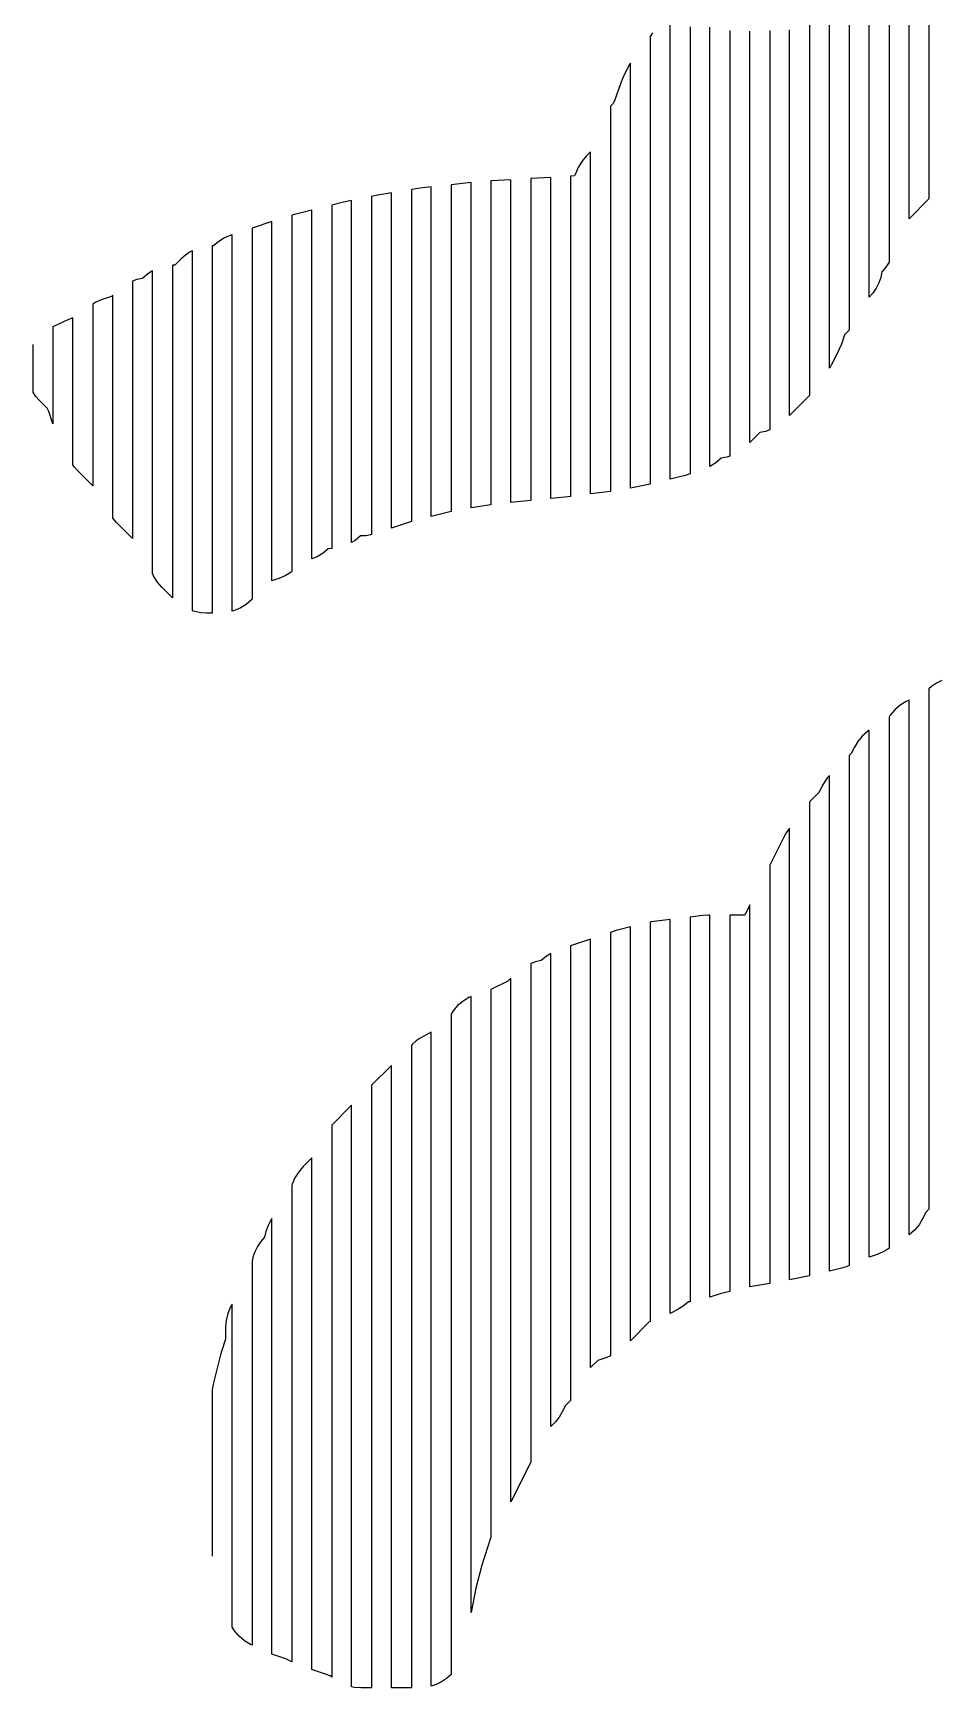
# Model space of a CAD drawing. Extents: x -6 to 1890, y -8 to 898.
# Drawn here: x -6.4 to 175.6, y 31 to 363.3 of the extents above; entities that cross this region are included whole.
import ezdxf

# ---------------------------------------------------------------- set-up
doc = ezdxf.new("R2010")
doc.units = 0
doc.layers.add('PECAS_2D', color=3, linetype='Continuous')

msp = doc.modelspace()

# ---------------------------------------------------------------- linework, layer by layer
at = {"layer": 'PECAS_2D'}
for points in [[(173.578, 385.288), (173.578, 345.458), (173.578, 344.174), (173.578, 342.889), (173.578, 341.604), (173.578, 340.319), (173.578, 339.034), (173.578, 337.75), (173.578, 330.041), (169.578, 326.041), (169.578, 332.561), (169.578, 333.865), (169.578, 335.169), (169.578, 336.473), (169.578, 337.777), (169.578, 339.081), (169.578, 340.386), (169.578, 341.69), (169.578, 382.116)], [(165.578, 378.553), (165.578, 335.556), (165.578, 334.253), (165.578, 332.95), (165.578, 331.647), (165.578, 330.344), (165.578, 329.041), (165.578, 327.738), (165.578, 317.314), (164.9, 316.297), (164.122, 315.414), (163.886, 314.275), (163.501, 313.162), (162.973, 312.104), (162.315, 311.127), (161.578, 310.289), (161.578, 320.617), (161.578, 321.908), (161.578, 323.199), (161.578, 324.49), (161.578, 325.781), (161.578, 327.072), (161.578, 328.363), (161.578, 329.654), (161.578, 330.945), (161.578, 376.129)], [(157.578, 373.84), (157.578, 323.183), (157.578, 321.884), (157.578, 320.585), (157.578, 319.286), (157.578, 317.988), (157.578, 316.689), (157.578, 315.39), (157.578, 314.091), (157.578, 312.792), (157.578, 303.7), (156.602, 302.724), (155.989, 300.884), (155.495, 299.692), (154.203, 297.107), (153.578, 296.051), (153.578, 306.435), (153.578, 307.733), (153.578, 309.031), (153.578, 310.329), (153.578, 311.627), (153.578, 312.925), (153.578, 314.223), (153.578, 315.521), (153.578, 370.037)], [(125.578, 364.58), (125.578, 363.28), (125.578, 361.979), (125.578, 360.679), (125.578, 359.378), (125.578, 358.078), (125.578, 356.777), (125.578, 355.477), (125.578, 354.176), (125.578, 352.876), (125.578, 351.575), (125.578, 350.275), (125.578, 348.974), (125.578, 347.674), (125.578, 346.373), (125.578, 345.073), (125.578, 343.772), (125.578, 342.472), (125.578, 341.171), (125.578, 339.871), (125.578, 338.57), (125.578, 337.27), (125.578, 335.969), (125.578, 286.55), (125.578, 285.25), (125.578, 283.949), (125.578, 282.649), (125.578, 281.348), (125.578, 280.048), (125.578, 278.747), (125.578, 274.846), (124.382, 274.447), (123.711, 274.252), (121.578, 273.719), (121.578, 277.61), (121.578, 278.907), (121.578, 280.205), (121.578, 281.502), (121.578, 282.799), (121.578, 284.096), (121.578, 325.607), (121.578, 328.201), (121.578, 329.498), (121.578, 330.796), (121.578, 332.093), (121.578, 333.39), (121.578, 334.687), (121.578, 337.282), (121.578, 338.579), (121.578, 339.876), (121.578, 341.173), (121.578, 342.47), (121.578, 343.768), (121.578, 345.065), (121.578, 346.362), (121.578, 347.659), (121.578, 348.956), (121.578, 350.254), (121.578, 351.551), (121.578, 352.848), (121.578, 354.145), (121.578, 355.442), (121.578, 356.74), (121.578, 358.037), (121.578, 359.334), (121.578, 360.631), (121.578, 367.117)], [(149.578, 365.927), (149.578, 308.729), (149.578, 307.429), (149.578, 306.129), (149.578, 304.829), (149.578, 303.529), (149.578, 302.229), (149.578, 300.929), (149.578, 299.629), (149.578, 290.529), (145.578, 286.529), (145.578, 292.985), (145.578, 294.277), (145.578, 295.568), (145.578, 296.859), (145.578, 298.15), (145.578, 299.441), (145.578, 300.733), (145.578, 302.024), (145.578, 362.712), (145.578, 364.003)], [(118.035, 363.421), (117.578, 362.682), (117.578, 354.862), (117.578, 353.559), (117.578, 352.256), (117.578, 350.952), (117.578, 349.649), (117.578, 348.346), (117.578, 347.043), (117.578, 345.739), (117.578, 344.436), (117.578, 343.133), (117.578, 341.83), (117.578, 340.526), (117.578, 339.223), (117.578, 337.92), (117.578, 336.617), (117.578, 335.313), (117.578, 334.01), (117.578, 332.707), (117.578, 331.403), (117.578, 330.1), (117.578, 328.797), (117.578, 327.494), (117.578, 326.19), (117.578, 324.887), (117.578, 323.584), (117.578, 322.281), (117.578, 320.977), (117.578, 319.674), (117.578, 318.371), (117.578, 283.182), (117.578, 281.879), (117.578, 280.576), (117.578, 279.273), (117.578, 277.969), (117.578, 276.666), (117.578, 272.756), (113.578, 271.956), (113.578, 275.836), (113.578, 277.129), (113.578, 278.423), (113.578, 279.716), (113.578, 281.009), (113.578, 282.303), (113.578, 312.049), (113.578, 313.342), (113.578, 314.635), (113.578, 315.928), (113.578, 317.222), (113.578, 318.515), (113.578, 319.808), (113.578, 321.102), (113.578, 323.688), (113.578, 326.275), (113.578, 328.861), (113.578, 330.155), (113.578, 331.448), (113.578, 332.741), (113.578, 334.035), (113.578, 335.328), (113.578, 336.621), (113.578, 337.915), (113.578, 339.208), (113.578, 340.501), (113.578, 341.794), (113.578, 343.088), (113.578, 344.381), (113.578, 345.674), (113.578, 346.968), (113.578, 357.314), (113.365, 356.951), (112.072, 354.366), (111.578, 353.174), (110.49, 349.909), (110.147, 349.223), (109.578, 348.654), (109.578, 338.339), (109.578, 337.049), (109.578, 335.76), (109.578, 334.47), (109.578, 333.181), (109.578, 331.891), (109.578, 330.602), (109.578, 329.312), (109.578, 326.734), (109.578, 325.444), (109.578, 324.155), (109.578, 321.576), (109.578, 320.286), (109.578, 317.708), (109.578, 316.418), (109.578, 315.129), (109.578, 313.839), (109.578, 312.55), (109.578, 311.26), (109.578, 281.603), (109.578, 280.314), (109.578, 279.024), (109.578, 277.735), (109.578, 276.445), (109.578, 275.156), (109.578, 271.288), (105.578, 270.788), (105.578, 274.676), (105.578, 275.972), (105.578, 277.268), (105.578, 278.565), (105.578, 279.861), (105.578, 281.157), (105.578, 310.968), (105.578, 312.264), (105.578, 313.561), (105.578, 314.857), (105.578, 316.153), (105.578, 317.449), (105.578, 320.041), (105.578, 325.226), (105.578, 327.818), (105.578, 329.114), (105.578, 339.484), (104.728, 338.634), (103.816, 337.569), (103.075, 336.369), (102.53, 335.077), (102.384, 334.64), (101.578, 334.592), (101.578, 328.162), (101.578, 325.59), (101.578, 324.304), (101.578, 323.018), (101.578, 321.731), (101.578, 320.445), (101.578, 319.159), (101.578, 317.873), (101.578, 316.587), (101.578, 315.301), (101.578, 314.015), (101.578, 312.729), (101.578, 311.443), (101.578, 281.863), (101.578, 280.576), (101.578, 279.29), (101.578, 278.004), (101.578, 276.718), (101.578, 275.432), (101.578, 270.288), (100.435, 270.148), (97.578, 269.862), (97.578, 273.732), (97.578, 275.021), (97.578, 276.311), (97.578, 277.601), (97.578, 278.891), (97.578, 280.181), (97.578, 311.139), (97.578, 312.429), (97.578, 313.719), (97.578, 315.009), (97.578, 316.298), (97.578, 317.588), (97.578, 318.878), (97.578, 320.168), (97.578, 321.458), (97.578, 322.748), (97.578, 324.038), (97.578, 325.328), (97.578, 326.618), (97.578, 327.908), (97.578, 334.357), (93.578, 334.122), (93.578, 327.656), (93.578, 326.363), (93.578, 325.069), (93.578, 323.776), (93.578, 322.483), (93.578, 321.19), (93.578, 319.897), (93.578, 318.603), (93.578, 317.31), (93.578, 316.017), (93.578, 314.724), (93.578, 313.431), (93.578, 312.137), (93.578, 310.844), (93.578, 279.807), (93.578, 278.514), (93.578, 277.221), (93.578, 275.928), (93.578, 274.635), (93.578, 273.341), (93.578, 269.462), (89.578, 269.062), (89.578, 274.248), (89.578, 275.544), (89.578, 276.841), (89.578, 278.137), (89.578, 279.434), (89.578, 310.55), (89.578, 311.846), (89.578, 313.143), (89.578, 314.439), (89.578, 315.736), (89.578, 317.032), (89.578, 318.329), (89.578, 319.625), (89.578, 320.922), (89.578, 322.218), (89.578, 323.515), (89.578, 324.811), (89.578, 326.108), (89.578, 327.404), (89.578, 333.887), (85.578, 333.651), (85.578, 328.445), (85.578, 327.143), (85.578, 325.842), (85.578, 324.54), (85.578, 323.238), (85.578, 321.937), (85.578, 320.635), (85.578, 319.334), (85.578, 318.032), (85.578, 316.73), (85.578, 315.429), (85.578, 314.127), (85.578, 312.826), (85.578, 311.524), (85.578, 310.222), (85.578, 278.984), (85.578, 277.682), (85.578, 276.381), (85.578, 275.079), (85.578, 273.777), (85.578, 272.476), (85.578, 268.571), (81.578, 267.999), (81.578, 273.226), (81.578, 274.532), (81.578, 275.839), (81.578, 277.146), (81.578, 278.452), (81.578, 309.81), (81.578, 311.117), (81.578, 312.423), (81.578, 313.73), (81.578, 315.036), (81.578, 316.343), (81.578, 317.65), (81.578, 318.956), (81.578, 320.263), (81.578, 321.569), (81.578, 322.876), (81.578, 324.183), (81.578, 325.489), (81.578, 326.796), (81.578, 328.102), (81.578, 333.329), (77.578, 332.884), (77.578, 327.736), (77.578, 326.449), (77.578, 325.162), (77.578, 323.875), (77.578, 322.587), (77.578, 321.3), (77.578, 320.013), (77.578, 318.726), (77.578, 317.439), (77.578, 316.152), (77.578, 314.865), (77.578, 313.578), (77.578, 312.291), (77.578, 311.004), (77.578, 309.717), (77.578, 308.43), (77.578, 277.539), (77.578, 276.252), (77.578, 274.965), (77.578, 273.678), (77.578, 272.391), (77.578, 271.104), (77.578, 267.243), (73.578, 266.243), (73.578, 270.137), (73.578, 271.435), (73.578, 272.733), (73.578, 274.031), (73.578, 275.329), (73.578, 276.627), (73.578, 281.819), (73.578, 309.076), (73.578, 310.374), (73.578, 311.672), (73.578, 312.97), (73.578, 314.268), (73.578, 315.566), (73.578, 316.864), (73.578, 318.162), (73.578, 319.46), (73.578, 320.758), (73.578, 322.056), (73.578, 323.354), (73.578, 324.652), (73.578, 325.95), (73.578, 332.44), (71.38, 332.195), (69.578, 331.909), (69.578, 326.78), (69.578, 325.497), (69.578, 324.215), (69.578, 322.933), (69.578, 321.65), (69.578, 320.368), (69.578, 319.086), (69.578, 317.803), (69.578, 316.521), (69.578, 315.239), (69.578, 313.956), (69.578, 312.674), (69.578, 311.392), (69.578, 310.109), (69.578, 308.827), (69.578, 307.545), (69.578, 276.769), (69.578, 275.486), (69.578, 274.204), (69.578, 272.922), (69.578, 271.639), (69.578, 270.357), (69.578, 265.228), (65.578, 263.894), (65.578, 269.075), (65.578, 270.37), (65.578, 271.665), (65.578, 272.96), (65.578, 274.255), (65.578, 276.846), (65.578, 307.929), (65.578, 309.225), (65.578, 310.52), (65.578, 311.815), (65.578, 313.11), (65.578, 314.405), (65.578, 315.7), (65.578, 316.996), (65.578, 318.291), (65.578, 319.586), (65.578, 320.881), (65.578, 322.176), (65.578, 323.471), (65.578, 324.766), (65.578, 326.062), (65.578, 331.242), (62.844, 330.782), (61.578, 330.529), (61.578, 325.304), (61.578, 323.997), (61.578, 322.691), (61.578, 321.385), (61.578, 320.079), (61.578, 318.773), (61.578, 317.466), (61.578, 316.16), (61.578, 314.854), (61.578, 313.548), (61.578, 312.242), (61.578, 310.935), (61.578, 309.629), (61.578, 308.323), (61.578, 307.017), (61.578, 305.71), (61.578, 273.055), (61.578, 271.749), (61.578, 270.443), (61.578, 269.136), (61.578, 267.83), (61.578, 262.605), (61.397, 262.556), (60.432, 262.399), (59.349, 262.347), (58.284, 261.456), (57.578, 261.03), (57.578, 266.215), (57.578, 267.511), (57.578, 268.808), (57.578, 270.104), (57.578, 271.4), (57.578, 272.696), (57.578, 305.101), (57.578, 307.693), (57.578, 308.989), (57.578, 310.286), (57.578, 311.582), (57.578, 312.878), (57.578, 314.174), (57.578, 315.47), (57.578, 316.767), (57.578, 318.063), (57.578, 319.359), (57.578, 320.655), (57.578, 321.951), (57.578, 323.248), (57.578, 324.544), (57.578, 329.729), (55.959, 329.394), (53.578, 328.799), (53.578, 323.592), (53.578, 322.29), (53.578, 320.988), (53.578, 319.687), (53.578, 318.385), (53.578, 317.083), (53.578, 315.781), (53.578, 314.48), (53.578, 313.178), (53.578, 311.876), (53.578, 310.574), (53.578, 309.273), (53.578, 307.971), (53.578, 306.669), (53.578, 305.367), (53.578, 304.066), (53.578, 271.522), (53.578, 270.22), (53.578, 268.918), (53.578, 267.617), (53.578, 266.315), (53.578, 265.013), (53.578, 263.711), (53.578, 259.806), (52.886, 259.762), (51.841, 258.885), (50.669, 258.171), (49.578, 257.714), (49.578, 262.905), (49.578, 264.203), (49.578, 265.501), (49.578, 266.799), (49.578, 268.097), (49.578, 269.394), (49.578, 301.841), (49.578, 303.139), (49.578, 304.437), (49.578, 305.735), (49.578, 307.033), (49.578, 308.331), (49.578, 309.629), (49.578, 310.927), (49.578, 312.224), (49.578, 313.522), (49.578, 314.82), (49.578, 316.118), (49.578, 317.416), (49.578, 318.714), (49.578, 320.012), (49.578, 321.31), (49.578, 322.607), (49.578, 327.799), (45.578, 326.797), (45.578, 321.588), (45.578, 320.286), (45.578, 318.983), (45.578, 317.681), (45.578, 316.379), (45.578, 315.077), (45.578, 313.774), (45.578, 312.472), (45.578, 311.17), (45.578, 309.867), (45.578, 308.565), (45.578, 307.263), (45.578, 305.96), (45.578, 304.658), (45.578, 303.356), (45.578, 302.053), (45.578, 300.751), (45.578, 266.891), (45.578, 265.589), (45.578, 264.287), (45.578, 262.984), (45.578, 261.682), (45.578, 260.38), (45.578, 255.17), (45.439, 255.052), (44.239, 254.31), (42.947, 253.765), (41.578, 253.309), (41.578, 258.465), (41.578, 259.754), (41.578, 261.043), (41.578, 262.332), (41.578, 263.621), (41.578, 266.199), (41.578, 299.711), (41.578, 301), (41.578, 302.289), (41.578, 303.578), (41.578, 304.867), (41.578, 306.156), (41.578, 307.445), (41.578, 308.734), (41.578, 310.023), (41.578, 311.312), (41.578, 312.601), (41.578, 313.89), (41.578, 315.179), (41.578, 316.468), (41.578, 317.757), (41.578, 319.046), (41.578, 320.335), (41.578, 325.491), (37.578, 324.157), (37.578, 319.017), (37.578, 317.732), (37.578, 316.447), (37.578, 315.162), (37.578, 313.877), (37.578, 312.592), (37.578, 311.306), (37.578, 310.021), (37.578, 308.736), (37.578, 307.451), (37.578, 306.166), (37.578, 304.881), (37.578, 303.596), (37.578, 302.311), (37.578, 301.026), (37.578, 299.741), (37.578, 298.456), (37.578, 262.474), (37.578, 261.188), (37.578, 259.903), (37.578, 258.618), (37.578, 257.333), (37.578, 256.048), (37.578, 254.763), (37.578, 249.623), (37.456, 249.501), (36.384, 248.584), (35.161, 247.831), (33.825, 247.278), (33.578, 247.219), (33.578, 252.433), (33.578, 253.737), (33.578, 255.04), (33.578, 256.344), (33.578, 257.647), (33.578, 258.951), (33.578, 295.45), (33.578, 296.753), (33.578, 298.057), (33.578, 299.36), (33.578, 300.664), (33.578, 301.967), (33.578, 303.271), (33.578, 304.574), (33.578, 305.878), (33.578, 307.182), (33.578, 308.485), (33.578, 309.789), (33.578, 311.092), (33.578, 312.396), (33.578, 313.699), (33.578, 315.003), (33.578, 316.306), (33.578, 317.61), (33.578, 322.824), (33.314, 322.736), (32.056, 322.209), (30.884, 321.494), (29.838, 320.618), (29.578, 320.608), (29.578, 315.431), (29.578, 314.137), (29.578, 312.842), (29.578, 311.548), (29.578, 310.254), (29.578, 308.96), (29.578, 307.665), (29.578, 306.371), (29.578, 305.077), (29.578, 303.783), (29.578, 302.488), (29.578, 301.194), (29.578, 299.9), (29.578, 298.606), (29.578, 297.311), (29.578, 296.017), (29.578, 294.723), (29.578, 258.484), (29.578, 255.895), (29.578, 254.601), (29.578, 253.307), (29.578, 252.012), (29.578, 250.718), (29.578, 246.835), (28.436, 246.835), (27.265, 246.911), (26.094, 247.142), (25.578, 247.317), (25.578, 251.189), (25.578, 252.479), (25.578, 253.77), (25.578, 255.061), (25.578, 256.351), (25.578, 257.642), (25.578, 258.933), (25.578, 260.224), (25.578, 261.514), (25.578, 289.909), (25.578, 291.2), (25.578, 292.491), (25.578, 293.781), (25.578, 295.072), (25.578, 296.363), (25.578, 297.653), (25.578, 298.944), (25.578, 300.235), (25.578, 301.525), (25.578, 302.816), (25.578, 304.107), (25.578, 305.397), (25.578, 306.688), (25.578, 307.979), (25.578, 309.269), (25.578, 310.56), (25.578, 311.851), (25.578, 313.141), (25.578, 319.595), (25.167, 319.392), (24.175, 318.727), (23.294, 317.952), (22.081, 316.74), (21.578, 316.709), (21.578, 311.572), (21.578, 310.288), (21.578, 309.003), (21.578, 307.719), (21.578, 306.435), (21.578, 305.15), (21.578, 303.866), (21.578, 302.582), (21.578, 301.297), (21.578, 300.013), (21.578, 298.729), (21.578, 297.444), (21.578, 296.16), (21.578, 294.876), (21.578, 293.591), (21.578, 292.307), (21.578, 291.023), (21.578, 289.738), (21.578, 267.905), (21.578, 266.62), (21.578, 265.336), (21.578, 262.767), (21.578, 261.483), (21.578, 260.199), (21.578, 258.914), (21.578, 257.63), (21.578, 256.346), (21.578, 255.061), (21.578, 249.924), (19.416, 252.086), (18.504, 253.151), (17.762, 254.351), (17.578, 254.788), (17.578, 262.55), (17.578, 263.843), (17.578, 265.137), (17.578, 266.431), (17.578, 267.724), (17.578, 269.018), (17.578, 271.605), (17.578, 272.899), (17.578, 274.192), (17.578, 287.128), (17.578, 288.422), (17.578, 289.715), (17.578, 291.009), (17.578, 292.302), (17.578, 293.596), (17.578, 294.889), (17.578, 296.183), (17.578, 297.477), (17.578, 298.77), (17.578, 300.064), (17.578, 301.357), (17.578, 302.651), (17.578, 303.944), (17.578, 305.238), (17.578, 306.532), (17.578, 307.825), (17.578, 309.119), (17.578, 310.412), (17.578, 315.587), (16.61, 314.991), (15.529, 314.065), (14.39, 313.829), (13.578, 313.548), (13.578, 307.08), (13.578, 305.786), (13.578, 304.492), (13.578, 303.199), (13.578, 301.905), (13.578, 300.612), (13.578, 299.318), (13.578, 298.024), (13.578, 296.731), (13.578, 295.437), (13.578, 294.143), (13.578, 292.85), (13.578, 291.556), (13.578, 290.262), (13.578, 288.969), (13.578, 287.675), (13.578, 286.381), (13.578, 285.088), (13.578, 283.794), (13.578, 278.619), (13.578, 276.032), (13.578, 274.738), (13.578, 273.445), (13.578, 272.151), (13.578, 270.858), (13.578, 269.564), (13.578, 268.27), (13.578, 266.977), (13.578, 261.802), (10.368, 265.012), (9.578, 265.934), (9.578, 273.608), (9.578, 274.887), (9.578, 276.166), (9.578, 277.445), (9.578, 278.724), (9.578, 280.003), (9.578, 281.282), (9.578, 282.561), (9.578, 283.84), (9.578, 285.119), (9.578, 286.398), (9.578, 287.677), (9.578, 288.956), (9.578, 290.235), (9.578, 291.514), (9.578, 292.793), (9.578, 294.072), (9.578, 295.351), (9.578, 296.63), (9.578, 297.909), (9.578, 299.188), (9.578, 300.467), (9.578, 301.746), (9.578, 303.025), (9.578, 304.304), (9.578, 305.583), (9.578, 310.699), (9.302, 310.423), (7.462, 309.81), (6.17, 309.265), (5.578, 308.9), (5.578, 302.379), (5.578, 301.075), (5.578, 299.771), (5.578, 298.467), (5.578, 297.163), (5.578, 295.859), (5.578, 294.555), (5.578, 293.251), (5.578, 291.947), (5.578, 290.643), (5.578, 289.339), (5.578, 288.035), (5.578, 286.731), (5.578, 285.427), (5.578, 284.123), (5.578, 282.819), (5.578, 281.515), (5.578, 280.211), (5.578, 278.907), (5.578, 277.603), (5.578, 272.387), (2.612, 275.353), (1.844, 276.226), (1.578, 276.621), (1.578, 285.601), (1.578, 286.883), (1.578, 288.166), (1.578, 289.449), (1.578, 290.732), (1.578, 292.015), (1.578, 293.297), (1.578, 294.58), (1.578, 295.863), (1.578, 297.146), (1.578, 298.428), (1.578, 299.711), (1.578, 306.125), (0.999, 305.932), (-0.193, 305.438), (-2.422, 304.324), (-2.422, 284.832), (-3.259, 287.345), (-3.602, 288.031), (-5.143, 289.572), (-5.916, 290.451), (-6.422, 291.209), (-6.422, 300.825)], [(133.578, 363.839), (133.578, 362.544), (133.578, 361.25), (133.578, 359.955), (133.578, 358.66), (133.578, 357.366), (133.578, 356.071), (133.578, 354.777), (133.578, 353.482), (133.578, 352.188), (133.578, 349.598), (133.578, 348.304), (133.578, 290.047), (133.578, 288.753), (133.578, 287.458), (133.578, 286.163), (133.578, 284.869), (133.578, 283.574), (133.578, 278.396), (132.965, 278.184), (131.816, 277.938), (130.752, 277.026), (129.578, 276.301), (129.578, 281.489), (129.578, 282.786), (129.578, 284.083), (129.578, 285.38), (129.578, 286.678), (129.578, 287.975), (129.578, 342.453), (129.578, 343.75), (129.578, 345.047), (129.578, 346.344), (129.578, 347.641), (129.578, 348.938), (129.578, 350.236), (129.578, 351.533), (129.578, 352.83), (129.578, 354.127), (129.578, 355.424), (129.578, 356.721), (129.578, 358.018), (129.578, 359.315), (129.578, 360.612), (129.578, 361.909), (129.578, 363.207), (129.578, 364.504)], [(141.578, 363.837), (141.578, 362.543), (141.578, 361.25), (141.578, 359.957), (141.578, 358.663), (141.578, 357.37), (141.578, 296.584), (141.578, 295.291), (141.578, 293.997), (141.578, 292.704), (141.578, 291.411), (141.578, 290.117), (141.578, 288.824), (141.578, 283.651), (140.721, 283.354), (139.572, 283.109), (137.578, 281.114), (137.578, 286.279), (137.578, 287.57), (137.578, 288.862), (137.578, 290.153), (137.578, 291.444), (137.578, 292.735), (137.578, 353.421), (137.578, 354.712), (137.578, 356.004), (137.578, 357.295), (137.578, 358.586), (137.578, 359.877), (137.578, 361.168), (137.578, 362.46), (137.578, 363.751)], [(176.146, 233.302), (175.087, 232.774), (174.11, 232.116), (173.578, 231.648), (173.578, 225.194), (173.578, 223.903), (173.578, 222.613), (173.578, 221.322), (173.578, 220.031), (173.578, 218.741), (173.578, 217.45), (173.578, 216.159), (173.578, 213.578), (173.578, 210.996), (173.578, 208.415), (173.578, 205.834), (173.578, 204.543), (173.578, 203.252), (173.578, 201.961), (173.578, 200.671), (173.578, 199.38), (173.578, 198.089), (173.578, 141.298), (173.578, 140.008), (173.578, 138.717), (173.578, 137.426), (173.578, 136.136), (173.578, 134.845), (173.578, 133.554), (173.578, 132.264), (173.578, 127.101), (172.932, 126.454), (172.299, 125.19), (171.58, 123.992), (170.668, 122.899), (169.578, 121.95), (169.578, 128.419), (169.578, 129.713), (169.578, 131.007), (169.578, 132.301), (169.578, 133.595), (169.578, 134.889), (169.578, 136.183), (169.578, 194.413), (169.578, 195.707), (169.578, 197.001), (169.578, 198.295), (169.578, 199.589), (169.578, 200.883), (169.578, 202.177), (169.578, 204.765), (169.578, 207.353), (169.578, 209.941), (169.578, 211.235), (169.578, 213.823), (169.578, 215.116), (169.578, 217.704), (169.578, 218.998), (169.578, 220.292), (169.578, 221.586), (169.578, 222.88), (169.578, 229.35), (169.031, 229.12), (167.811, 228.361), (166.719, 227.414), (165.796, 226.313), (165.578, 225.951), (165.578, 219.448), (165.578, 218.147), (165.578, 216.846), (165.578, 215.546), (165.578, 214.245), (165.578, 212.944), (165.578, 210.343), (165.578, 209.042), (165.578, 206.441), (165.578, 203.839), (165.578, 201.238), (165.578, 198.637), (165.578, 197.336), (165.578, 196.035), (165.578, 194.734), (165.578, 193.434), (165.578, 192.133), (165.578, 190.832), (165.578, 189.532), (165.578, 131), (165.578, 129.7), (165.578, 128.399), (165.578, 127.098), (165.578, 125.797), (165.578, 124.497), (165.578, 119.294), (165.302, 119.084), (164.261, 118.49), (163.16, 118.041), (161.578, 117.514), (161.578, 121.385), (161.578, 122.676), (161.578, 123.966), (161.578, 125.256), (161.578, 126.547), (161.578, 127.837), (161.578, 129.128), (161.578, 185.905), (161.578, 187.196), (161.578, 188.486), (161.578, 189.776), (161.578, 191.067), (161.578, 192.357), (161.578, 193.648), (161.578, 196.228), (161.578, 198.809), (161.578, 201.39), (161.578, 203.971), (161.578, 206.552), (161.578, 207.842), (161.578, 209.132), (161.578, 210.423), (161.578, 211.713), (161.578, 213.004), (161.578, 214.294), (161.578, 215.584), (161.578, 223.327), (161.199, 223.079), (160.165, 222.15), (159.294, 221.088), (158.606, 219.934), (157.974, 218.67), (157.578, 218.274), (157.578, 211.789), (157.578, 210.492), (157.578, 209.195), (157.578, 207.898), (157.578, 206.601), (157.578, 205.304), (157.578, 204.007), (157.578, 201.414), (157.578, 200.117), (157.578, 197.523), (157.578, 194.929), (157.578, 192.335), (157.578, 191.038), (157.578, 189.741), (157.578, 187.147), (157.578, 185.85), (157.578, 184.553), (157.578, 183.256), (157.578, 181.959), (157.578, 179.366), (157.578, 127.488), (157.578, 126.191), (157.578, 124.894), (157.578, 123.597), (157.578, 122.3), (157.578, 121.003), (157.578, 115.815), (156.976, 115.554), (156.026, 115.261), (153.578, 114.649), (153.578, 118.529), (153.578, 119.823), (153.578, 121.116), (153.578, 122.409), (153.578, 123.703), (153.578, 124.996), (153.578, 174.147), (153.578, 175.44), (153.578, 176.734), (153.578, 178.027), (153.578, 179.321), (153.578, 180.614), (153.578, 181.907), (153.578, 183.201), (153.578, 184.494), (153.578, 187.081), (153.578, 189.668), (153.578, 192.255), (153.578, 194.842), (153.578, 197.429), (153.578, 200.016), (153.578, 201.309), (153.578, 202.602), (153.578, 205.189), (153.578, 206.483), (153.578, 214.243), (153.196, 213.818), (152.625, 213.026), (152.143, 212.178), (151.511, 210.914), (149.97, 209.373), (149.578, 208.937), (149.578, 201.215), (149.578, 199.928), (149.578, 198.641), (149.578, 196.067), (149.578, 193.493), (149.578, 192.206), (149.578, 189.633), (149.578, 188.346), (149.578, 185.772), (149.578, 183.198), (149.578, 180.624), (149.578, 178.05), (149.578, 176.763), (149.578, 175.476), (149.578, 174.189), (149.578, 172.902), (149.578, 171.615), (149.578, 170.328), (149.578, 169.041), (149.578, 166.467), (149.578, 125.285), (149.578, 123.998), (149.578, 122.711), (149.578, 121.424), (149.578, 120.137), (149.578, 118.85), (149.578, 117.563), (149.578, 113.702), (145.578, 112.902), (145.578, 116.791), (145.578, 118.087), (145.578, 119.383), (145.578, 120.679), (145.578, 121.975), (145.578, 123.271), (145.578, 158.266), (145.578, 159.562), (145.578, 160.859), (145.578, 162.155), (145.578, 163.451), (145.578, 164.747), (145.578, 166.043), (145.578, 167.339), (145.578, 168.635), (145.578, 169.931), (145.578, 171.227), (145.578, 173.82), (145.578, 176.412), (145.578, 179.004), (145.578, 181.596), (145.578, 184.189), (145.578, 185.485), (145.578, 188.077), (145.578, 189.373), (145.578, 191.965), (145.578, 193.261), (145.578, 194.558), (145.578, 203.63), (145.441, 203.478), (144.869, 202.685), (144.387, 201.838), (141.578, 196.219), (141.578, 187.168), (141.578, 185.875), (141.578, 184.582), (141.578, 183.289), (141.578, 180.703), (141.578, 178.118), (141.578, 176.825), (141.578, 174.239), (141.578, 171.653), (141.578, 169.067), (141.578, 166.481), (141.578, 165.188), (141.578, 162.602), (141.578, 161.309), (141.578, 160.016), (141.578, 158.723), (141.578, 157.43), (141.578, 122.521), (141.578, 121.228), (141.578, 119.935), (141.578, 118.642), (141.578, 117.349), (141.578, 116.056), (141.578, 112.177), (137.578, 111.51), (137.578, 115.411), (137.578, 116.711), (137.578, 118.011), (137.578, 119.311), (137.578, 120.611), (137.578, 121.912), (137.578, 155.715), (137.578, 157.015), (137.578, 158.316), (137.578, 159.616), (137.578, 160.916), (137.578, 163.516), (137.578, 166.116), (137.578, 168.717), (137.578, 171.317), (137.578, 173.917), (137.578, 176.518), (137.578, 179.118), (137.578, 180.418), (137.578, 188.219), (136.562, 186.186), (133.578, 186.186), (133.578, 179.672), (133.578, 178.369), (133.578, 177.066), (133.578, 175.763), (133.578, 174.46), (133.578, 171.854), (133.578, 169.249), (133.578, 167.946), (133.578, 165.34), (133.578, 162.734), (133.578, 161.431), (133.578, 160.128), (133.578, 158.825), (133.578, 157.523), (133.578, 156.22), (133.578, 121.041), (133.578, 119.739), (133.578, 118.436), (133.578, 117.133), (133.578, 115.83), (133.578, 114.527), (133.578, 110.618), (131.806, 110.175), (129.578, 109.433), (129.578, 113.335), (129.578, 114.636), (129.578, 115.937), (129.578, 117.238), (129.578, 118.539), (129.578, 119.84), (129.578, 121.141), (129.578, 156.265), (129.578, 157.566), (129.578, 158.867), (129.578, 160.168), (129.578, 161.469), (129.578, 164.071), (129.578, 166.673), (129.578, 169.274), (129.578, 171.876), (129.578, 173.177), (129.578, 174.478), (129.578, 175.779), (129.578, 177.08), (129.578, 178.381), (129.578, 179.682), (129.578, 186.186), (129.26, 186.186), (128.131, 186.116), (125.578, 185.797), (125.578, 179.358), (125.578, 178.071), (125.578, 176.783), (125.578, 174.208), (125.578, 171.632), (125.578, 170.345), (125.578, 167.769), (125.578, 165.194), (125.578, 162.619), (125.578, 160.043), (125.578, 158.756), (125.578, 157.468), (125.578, 156.18), (125.578, 154.893), (125.578, 118.838), (125.578, 117.55), (125.578, 116.263), (125.578, 114.975), (125.578, 113.687), (125.578, 112.4), (125.578, 108.537), (125.272, 108.526), (124.193, 107.625), (122.988, 106.902), (121.578, 106.196), (121.578, 111.383), (121.578, 112.68), (121.578, 113.977), (121.578, 115.274), (121.578, 116.57), (121.578, 154.175), (121.578, 155.472), (121.578, 156.769), (121.578, 158.066), (121.578, 159.362), (121.578, 161.956), (121.578, 164.549), (121.578, 167.143), (121.578, 169.736), (121.578, 172.33), (121.578, 173.626), (121.578, 174.923), (121.578, 176.22), (121.578, 177.516), (121.578, 178.813), (121.578, 185.297), (117.79, 184.823), (117.578, 184.784), (117.578, 178.315), (117.578, 177.021), (117.578, 174.434), (117.578, 171.846), (117.578, 169.259), (117.578, 166.671), (117.578, 164.084), (117.578, 161.496), (117.578, 158.909), (117.578, 157.615), (117.578, 156.321), (117.578, 155.027), (117.578, 153.734), (117.578, 114.921), (117.578, 113.627), (117.578, 112.333), (117.578, 111.04), (117.578, 109.746), (117.578, 108.452), (117.578, 104.571), (117.371, 104.502), (113.578, 100.709), (113.578, 105.904), (113.578, 107.203), (113.578, 108.502), (113.578, 109.801), (113.578, 111.1), (113.578, 112.399), (113.578, 113.698), (113.578, 152.665), (113.578, 153.964), (113.578, 155.263), (113.578, 156.561), (113.578, 159.159), (113.578, 161.757), (113.578, 164.355), (113.578, 166.953), (113.578, 168.252), (113.578, 169.551), (113.578, 172.148), (113.578, 174.746), (113.578, 176.045), (113.578, 177.344), (113.578, 183.838), (111.541, 183.329), (110.871, 183.134), (109.578, 182.703), (109.578, 176.26), (109.578, 174.972), (109.578, 173.683), (109.578, 172.395), (109.578, 169.817), (109.578, 167.24), (109.578, 164.663), (109.578, 162.086), (109.578, 159.509), (109.578, 156.932), (109.578, 155.643), (109.578, 154.355), (109.578, 153.066), (109.578, 151.778), (109.578, 150.489), (109.578, 149.2), (109.578, 110.544), (109.578, 109.255), (109.578, 107.966), (109.578, 106.678), (109.578, 105.389), (109.578, 104.101), (109.578, 102.812), (109.578, 97.658), (108.87, 97.36), (107.03, 96.746), (105.578, 95.294), (105.578, 100.433), (105.578, 101.717), (105.578, 103.002), (105.578, 104.287), (105.578, 105.572), (105.578, 106.856), (105.578, 147.967), (105.578, 149.252), (105.578, 150.537), (105.578, 151.821), (105.578, 153.106), (105.578, 154.391), (105.578, 156.96), (105.578, 159.53), (105.578, 162.099), (105.578, 164.668), (105.578, 167.238), (105.578, 169.807), (105.578, 172.377), (105.578, 173.661), (105.578, 174.946), (105.578, 181.37), (101.578, 180.036), (101.578, 173.605), (101.578, 172.319), (101.578, 171.032), (101.578, 168.46), (101.578, 165.887), (101.578, 164.601), (101.578, 162.028), (101.578, 159.456), (101.578, 156.883), (101.578, 154.31), (101.578, 153.024), (101.578, 151.738), (101.578, 150.451), (101.578, 149.165), (101.578, 147.879), (101.578, 146.592), (101.578, 104.144), (101.578, 102.858), (101.578, 101.572), (101.578, 100.285), (101.578, 98.999), (101.578, 97.713), (101.578, 96.426), (101.578, 88.709), (100.545, 87.676), (99.913, 86.412), (99.293, 85.355), (98.528, 84.383), (97.578, 83.479), (97.578, 91.287), (97.578, 92.589), (97.578, 93.89), (97.578, 95.192), (97.578, 96.493), (97.578, 97.795), (97.578, 99.096), (97.578, 100.398), (97.578, 144.647), (97.578, 145.948), (97.578, 147.25), (97.578, 148.551), (97.578, 149.853), (97.578, 152.456), (97.578, 155.059), (97.578, 157.661), (97.578, 160.264), (97.578, 162.867), (97.578, 165.47), (97.578, 166.772), (97.578, 169.375), (97.578, 170.676), (97.578, 171.977), (97.578, 178.485), (96.745, 177.97), (95.671, 177.048), (94.532, 176.812), (93.578, 176.482), (93.578, 169.979), (93.578, 168.678), (93.578, 167.377), (93.578, 164.776), (93.578, 162.174), (93.578, 159.573), (93.578, 156.971), (93.578, 154.37), (93.578, 151.768), (93.578, 149.167), (93.578, 147.866), (93.578, 146.566), (93.578, 145.265), (93.578, 143.964), (93.578, 142.663), (93.578, 141.363), (93.578, 94.537), (93.578, 93.236), (93.578, 91.935), (93.578, 90.634), (93.578, 89.334), (93.578, 88.033), (93.578, 86.732), (93.578, 85.431), (93.578, 76.326), (89.578, 68.326), (89.578, 80.017), (89.578, 81.316), (89.578, 82.615), (89.578, 83.914), (89.578, 85.213), (89.578, 86.512), (89.578, 87.811), (89.578, 89.109), (89.578, 98.202), (89.578, 138.469), (89.578, 139.768), (89.578, 141.067), (89.578, 142.366), (89.578, 143.665), (89.578, 144.964), (89.578, 146.263), (89.578, 148.861), (89.578, 151.459), (89.578, 154.057), (89.578, 156.655), (89.578, 159.252), (89.578, 160.551), (89.578, 163.149), (89.578, 165.747), (89.578, 167.046), (89.578, 168.345), (89.578, 173.541), (88.969, 172.932), (85.698, 171.296), (85.578, 171.256), (85.578, 166.078), (85.578, 164.783), (85.578, 162.194), (85.578, 160.899), (85.578, 158.31), (85.578, 155.721), (85.578, 153.131), (85.578, 150.542), (85.578, 147.953), (85.578, 145.364), (85.578, 142.774), (85.578, 141.48), (85.578, 140.185), (85.578, 138.891), (85.578, 137.596), (85.578, 136.301), (85.578, 83.222), (85.578, 81.927), (85.578, 80.633), (85.578, 79.338), (85.578, 78.043), (85.578, 76.749), (85.578, 75.454), (85.578, 74.159), (85.578, 72.865), (85.578, 71.57), (85.578, 61.213), (83.714, 55.62), (82.558, 50.999), (81.578, 46.097), (81.578, 62.855), (81.578, 64.144), (81.578, 65.434), (81.578, 66.723), (81.578, 68.012), (81.578, 69.301), (81.578, 70.59), (81.578, 71.879), (81.578, 73.168), (81.578, 74.457), (81.578, 75.746), (81.578, 132.465), (81.578, 133.754), (81.578, 135.044), (81.578, 136.333), (81.578, 137.622), (81.578, 138.911), (81.578, 141.489), (81.578, 144.067), (81.578, 146.645), (81.578, 149.223), (81.578, 151.801), (81.578, 154.38), (81.578, 156.958), (81.578, 159.536), (81.578, 162.114), (81.578, 163.403), (81.578, 169.849), (81.158, 169.672), (79.959, 168.935), (78.882, 168.015), (77.965, 166.947), (77.578, 166.322), (77.578, 159.82), (77.578, 158.52), (77.578, 157.22), (77.578, 154.619), (77.578, 152.018), (77.578, 149.417), (77.578, 146.817), (77.578, 144.216), (77.578, 141.615), (77.578, 139.015), (77.578, 136.414), (77.578, 135.114), (77.578, 133.813), (77.578, 132.513), (77.578, 131.213), (77.578, 129.912), (77.578, 128.612), (77.578, 62.294), (77.578, 60.993), (77.578, 59.693), (77.578, 58.393), (77.578, 57.092), (77.578, 55.792), (77.578, 54.492), (77.578, 53.191), (77.578, 51.891), (77.578, 50.591), (77.578, 49.29), (77.578, 33.686), (76.645, 32.86), (75.654, 32.196), (74.575, 31.662), (73.578, 31.325), (73.578, 36.477), (73.578, 37.765), (73.578, 39.053), (73.578, 40.341), (73.578, 41.63), (73.578, 44.206), (73.578, 45.494), (73.578, 46.782), (73.578, 125.356), (73.578, 126.644), (73.578, 127.933), (73.578, 129.221), (73.578, 130.509), (73.578, 131.797), (73.578, 133.085), (73.578, 135.661), (73.578, 138.237), (73.578, 140.814), (73.578, 143.39), (73.578, 145.966), (73.578, 148.542), (73.578, 151.118), (73.578, 152.406), (73.578, 154.983), (73.578, 156.271), (73.578, 162.711), (73.457, 162.591), (72.193, 161.959), (71.346, 161.477), (70.553, 160.905), (69.828, 160.254), (69.578, 160.004), (69.578, 153.552), (69.578, 152.262), (69.578, 149.681), (69.578, 147.1), (69.578, 144.52), (69.578, 141.939), (69.578, 139.358), (69.578, 136.778), (69.578, 134.197), (69.578, 131.616), (69.578, 129.036), (69.578, 127.745), (69.578, 126.455), (69.578, 125.165), (69.578, 123.874), (69.578, 122.584), (69.578, 121.294), (69.578, 120.003), (69.578, 41.292), (69.578, 40.002), (69.578, 38.712), (69.578, 37.421), (69.578, 36.131), (69.578, 34.841), (69.578, 30.97), (65.578, 30.97), (65.578, 34.837), (65.578, 36.126), (65.578, 37.415), (65.578, 38.704), (65.578, 39.993), (65.578, 42.571), (65.578, 114.755), (65.578, 116.044), (65.578, 117.333), (65.578, 118.623), (65.578, 119.912), (65.578, 122.49), (65.578, 123.779), (65.578, 126.357), (65.578, 128.935), (65.578, 131.513), (65.578, 134.091), (65.578, 136.669), (65.578, 139.247), (65.578, 141.825), (65.578, 144.403), (65.578, 146.981), (65.578, 148.27), (65.578, 149.559), (65.578, 156.004), (61.578, 152.004), (61.578, 145.566), (61.578, 144.278), (61.578, 141.703), (61.578, 139.128), (61.578, 136.553), (61.578, 133.978), (61.578, 131.402), (61.578, 128.827), (61.578, 126.252), (61.578, 123.677), (61.578, 121.102), (61.578, 118.526), (61.578, 117.239), (61.578, 115.951), (61.578, 114.664), (61.578, 113.376), (61.578, 112.088), (61.578, 110.801), (61.578, 109.513), (61.578, 41.27), (61.578, 39.983), (61.578, 38.695), (61.578, 37.408), (61.578, 36.12), (61.578, 34.832), (61.578, 30.97), (59.459, 30.97), (58.116, 31.069), (57.578, 31.191), (57.578, 35.085), (57.578, 36.383), (57.578, 37.681), (57.578, 38.979), (57.578, 40.277), (57.578, 41.575), (57.578, 102.577), (57.578, 103.875), (57.578, 105.173), (57.578, 106.471), (57.578, 107.768), (57.578, 109.066), (57.578, 110.364), (57.578, 111.662), (57.578, 112.96), (57.578, 116.854), (57.578, 119.45), (57.578, 122.046), (57.578, 124.641), (57.578, 127.237), (57.578, 129.833), (57.578, 132.429), (57.578, 135.025), (57.578, 137.621), (57.578, 138.919), (57.578, 140.216), (57.578, 148.004), (53.578, 144.004), (53.578, 134.981), (53.578, 133.692), (53.578, 131.114), (53.578, 128.536), (53.578, 125.958), (53.578, 123.38), (53.578, 120.802), (53.578, 118.224), (53.578, 115.647), (53.578, 111.78), (53.578, 107.913), (53.578, 106.624), (53.578, 105.335), (53.578, 104.046), (53.578, 102.757), (53.578, 101.468), (53.578, 100.179), (53.578, 98.89), (53.578, 96.312), (53.578, 95.023), (53.578, 43.464), (53.578, 42.175), (53.578, 40.886), (53.578, 39.597), (53.578, 38.308), (53.578, 37.019), (53.578, 35.73), (53.578, 33.152), (53.263, 33.404), (49.578, 34.633), (49.578, 37.235), (49.578, 38.536), (49.578, 39.837), (49.578, 41.138), (49.578, 42.439), (49.578, 43.74), (49.578, 45.041), (49.578, 86.676), (49.578, 87.977), (49.578, 89.278), (49.578, 90.579), (49.578, 91.881), (49.578, 93.182), (49.578, 94.483), (49.578, 95.784), (49.578, 97.085), (49.578, 98.386), (49.578, 99.687), (49.578, 100.988), (49.578, 103.59), (49.578, 107.494), (49.578, 110.096), (49.578, 112.698), (49.578, 115.3), (49.578, 117.902), (49.578, 120.505), (49.578, 123.107), (49.578, 125.709), (49.578, 127.01), (49.578, 128.311), (49.578, 137.419), (47.854, 135.694), (46.941, 134.629), (46.2, 133.429), (45.655, 132.137), (45.578, 131.906), (45.578, 121.558), (45.578, 120.264), (45.578, 117.677), (45.578, 115.091), (45.578, 112.504), (45.578, 111.21), (45.578, 108.623), (45.578, 106.036), (45.578, 103.449), (45.578, 100.862), (45.578, 98.276), (45.578, 94.395), (45.578, 91.808), (45.578, 89.221), (45.578, 87.928), (45.578, 86.634), (45.578, 85.341), (45.578, 84.048), (45.578, 82.754), (45.578, 81.461), (45.578, 80.167), (45.578, 78.874), (45.578, 77.58), (45.578, 76.287), (45.578, 45.244), (45.578, 43.95), (45.578, 42.657), (45.578, 41.363), (45.578, 40.07), (45.578, 38.776), (45.578, 36.189), (44.334, 36.811), (41.578, 37.73), (41.578, 41.592), (41.578, 42.88), (41.578, 44.167), (41.578, 45.454), (41.578, 46.742), (41.578, 48.029), (41.578, 59.616), (41.578, 60.903), (41.578, 66.053), (41.578, 67.34), (41.578, 68.627), (41.578, 71.202), (41.578, 72.49), (41.578, 73.777), (41.578, 75.064), (41.578, 76.352), (41.578, 77.639), (41.578, 78.926), (41.578, 81.501), (41.578, 84.076), (41.578, 86.651), (41.578, 89.226), (41.578, 91.8), (41.578, 94.375), (41.578, 96.95), (41.578, 99.525), (41.578, 102.099), (41.578, 104.674), (41.578, 107.249), (41.578, 109.824), (41.578, 112.399), (41.578, 113.686), (41.578, 125.272), (41.257, 124.796), (40.729, 123.737), (40.343, 122.624), (40.098, 121.476), (39.33, 120.602), (38.672, 119.625), (38.143, 118.567), (37.758, 117.454), (37.578, 116.584), (37.578, 103.744), (37.578, 102.46), (37.578, 99.892), (37.578, 97.324), (37.578, 94.756), (37.578, 92.188), (37.578, 89.62), (37.578, 85.768), (37.578, 83.2), (37.578, 80.632), (37.578, 78.064), (37.578, 75.495), (37.578, 72.927), (37.578, 70.359), (37.578, 67.791), (37.578, 66.507), (37.578, 63.939), (37.578, 62.655), (37.578, 61.371), (37.578, 60.087), (37.578, 54.951), (37.578, 53.667), (37.578, 52.383), (37.578, 51.099), (37.578, 49.815), (37.578, 48.531), (37.578, 47.247), (37.578, 45.963), (37.578, 44.679), (37.578, 43.395), (37.578, 39.543), (37.292, 39.686), (36.084, 40.412), (34.983, 41.336), (34.036, 42.428), (33.578, 43.164), (33.578, 60.039), (33.578, 61.337), (33.578, 62.635), (33.578, 63.933), (33.578, 65.232), (33.578, 66.53), (33.578, 67.828), (33.578, 69.126), (33.578, 70.424), (33.578, 73.02), (33.578, 75.616), (33.578, 76.914), (33.578, 79.51), (33.578, 82.106), (33.578, 83.404), (33.578, 86.001), (33.578, 88.597), (33.578, 89.895), (33.578, 108.068), (33.227, 107.485), (32.691, 106.168), (32.368, 104.792), (32.262, 103.407), (32.262, 101.006), (31.437, 98.529), (31.241, 97.859), (29.854, 92.266), (29.578, 90.888), (29.578, 57.442)]]:
    msp.add_lwpolyline(points, dxfattribs=at)

doc.saveas('drawing.dxf')
